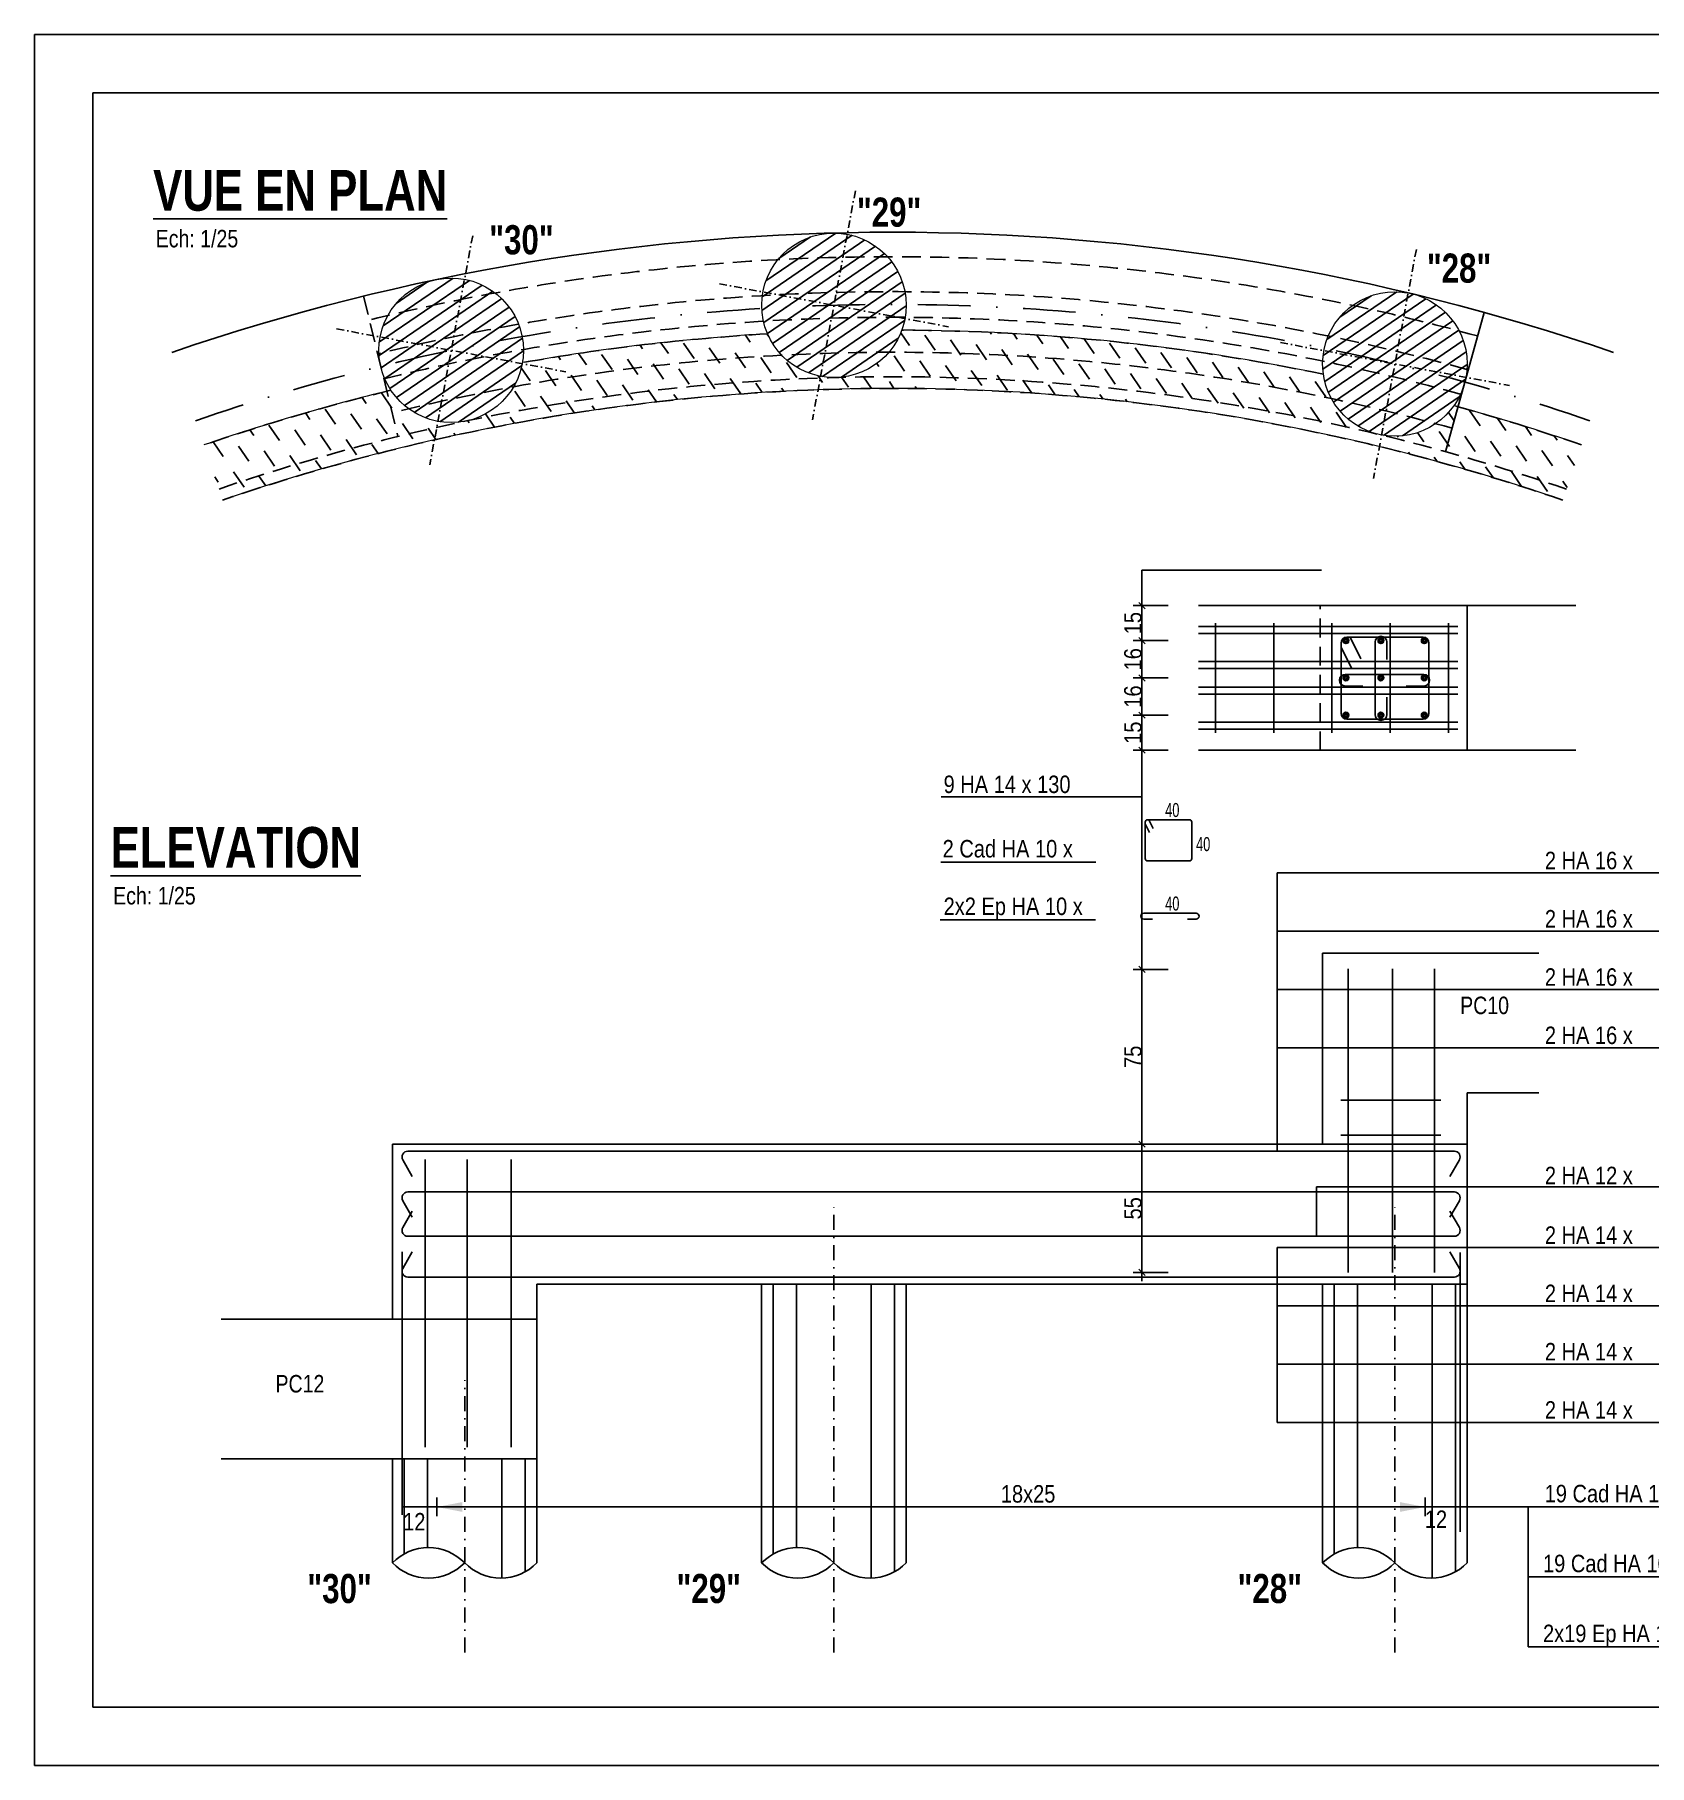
# Model space of a CAD drawing. Header units: centimetres. Extents: x 20328 to 51171, y -21855 to -16644.
# Drawn here: x 46613 to 47998, y -18525 to -17040 of the extents above; entities that cross this region are included whole.
import ezdxf
from ezdxf.enums import TextEntityAlignment as Align

# ---------------------------------------------------------------- set-up
doc = ezdxf.new("R2010")
doc.units = ezdxf.units.CM
doc.header["$LTSCALE"] = 25.4
doc.header["$PDMODE"] = 1
doc.header["$PDSIZE"] = -2
doc.linetypes.add('CACHEX2', pattern=[19.049999999999997, 12.7, -6.35])
doc.linetypes.add('TIRETPTX2', pattern=[50.8, 25.4, -12.7, 0, -12.7])
for name, color, linetype in [('01_cote_gen', 4, 'Continuous'), ('01_fenetres', 171, 'Continuous'), ('01_linteaux', 2, 'Continuous'), ('01_murs_sup', 2, 'CACHEX2'), ('01_poch_murs', 253, 'Continuous'), ('01_texte', 230, 'Continuous'), ('AA_COTES', 2, 'Continuous')]:
    doc.layers.add(name, color=color, linetype=linetype)
doc.layers.add('01_murs_coup', color=5, linetype='Continuous', lineweight=60)
doc.layers.add('01_PIEUX', color=5, linetype='Continuous', lineweight=60)
doc.styles.add('impact', font='impact.ttf')
doc.styles.add('MATTE_TXT', font='arial.ttf')
doc.styles.add('STYLE2', font='ARIALN.TTF')
doc.dimstyles.new('JB25', dxfattribs={"dimscale": 0.1, "dimtxt": 150, "dimasz": 15, "dimexe": 0.1, "dimexo": 0.1, "dimgap": 0.09, "dimtad": 1, "dimdec": 1, "dimlfac": 0.5, "dimdsep": 46, "dimtxsty": 'STYLE2', "dimblk1": 'BOND_G', "dimblk2": 'BOND_D', "dimsah": 1, "dimcen": 1.5, "dimdle": 0.01, "dimse1": 1, "dimse2": 1, "dimclrd": 4, "dimclre": 2, "dimclrt": 6, "dimazin": 2, "dimtfac": 2.333333333333333, "dimtdec": 1, "dimtix": 1, "dimtmove": 2, "dimatfit": 3, "dimldrblk": 'BOND_G', "dimfxl": 1, "dimtolj": 1, "dimtzin": 0, "dimarcsym": 0})
pattern_1 = [(214.3883970710005, (80369.13710894939, -41138.14018267847), (5.379719034860194, -7.860295675479573), [])]
pattern_2 = [(214.3883970710005, (79887.78952277056, -41087.76508963214), (5.379719034860194, -7.860295675479573), [])]
pattern_3 = [(214.3883970710005, (79559.3867601399, -41126.41724641406), (5.379719034860194, -7.860295675479573), [])]
pattern_4 = [(304.3883970710006, (108028.666309757, -51754.15056604431), (22.06669118389961, -4.134294401032296), [15.875, -15.875])]

# ---------------------------------------------------------------- blocks, each defined once
blk = doc.blocks.new('BOND_G')
at = {"layer": 'AA_COTES', "color": 0}
for p, q in [((0, -5), (0, 14.99999999999999)), ((5, 0), (-5, 0)), ((1.767766952966312, 1.767766952966312), (-1.767766952966426, -1.767766952966426))]:
    blk.add_line(p, q, dxfattribs=at)
blk = doc.blocks.new('BOND_D')
at = {"layer": 'AA_COTES', "color": 0}
for p, q in [((5, 0), (-5, 0)), ((-1.767766952966312, -1.767766952966312), (1.767766952966426, 1.767766952966426)), ((0, 5), (0, -15))]:
    blk.add_line(p, q, dxfattribs=at)
blk = doc.blocks.new('*D232')
at = {"layer": '01_cote_gen', "color": 4, "lineweight": -2, "ltscale": 3, "transparency": 16777216}
blk.add_line((47562.95716168481, -18100.94591267376), (47562.95716168481, -17993.94591267376), dxfattribs=at)
at = {"layer": 'Defpoints', "color": 0, "ltscale": 3, "transparency": 16777216}
for p in [(47562.95716168481, -17992.44591267376), (47639.47076038604, -17992.44591267376), (47639.47076038604, -18102.44591267376)]:
    blk.add_point(p, dxfattribs=at)
at = {"layer": '01_cote_gen', "color": 4, "lineweight": -2, "ltscale": 3, "transparency": 16777216, "xscale": 1.5, "yscale": 1.5, "zscale": 1.5}
for name, p, rotation in [('BOND_D', (47562.95716168481, -17992.44591267376), 90), ('BOND_G', (47562.95716168481, -18102.44591267376), 270)]:
    blk.add_blockref(name, p, dxfattribs=dict(at, rotation=rotation))
at = {"layer": '01_cote_gen', "color": 6, "ltscale": 3, "transparency": 16777216, "insert": (47555.3202626398, -18047.44591267376), "char_height": 15, "attachment_point": 5, "rotation": 90, "style": 'STYLE2'}
blk.add_mtext('\\A1;55', dxfattribs=at)
blk = doc.blocks.new('*D233')
at = {"layer": '01_cote_gen', "color": 4, "lineweight": -2, "ltscale": 3, "transparency": 16777216}
blk.add_line((47562.95716168481, -17990.94591267376), (47562.95716168481, -17843.94591267376), dxfattribs=at)
at = {"layer": 'Defpoints', "color": 0, "ltscale": 3, "transparency": 16777216}
for p in [(47562.95716168481, -17842.44591267376), (47639.47076038604, -17842.44591267376), (47585.45716168481, -17992.44591267376)]:
    blk.add_point(p, dxfattribs=at)
at = {"layer": '01_cote_gen', "color": 4, "lineweight": -2, "ltscale": 3, "transparency": 16777216, "xscale": 1.5, "yscale": 1.5, "zscale": 1.5}
for name, p, rotation in [('BOND_D', (47562.95716168481, -17842.44591267376), 90), ('BOND_G', (47562.95716168481, -17992.44591267376), 270)]:
    blk.add_blockref(name, p, dxfattribs=dict(at, rotation=rotation))
at = {"layer": '01_cote_gen', "color": 6, "ltscale": 3, "transparency": 16777216, "insert": (47555.3202626398, -17917.44591267376), "char_height": 15, "attachment_point": 5, "rotation": 90, "style": 'STYLE2'}
blk.add_mtext('\\A1;75', dxfattribs=at)
blk = doc.blocks.new('*D234')
at = {"layer": '01_cote_gen', "color": 4, "lineweight": -2, "ltscale": 3, "transparency": 16777216}
blk.add_line((47562.95716168481, -17652.86484115092), (47562.95716168481, -17625.86484115092), dxfattribs=at)
at = {"layer": 'Defpoints', "color": 0, "ltscale": 3, "transparency": 16777216}
for p in [(47562.95716168481, -17624.36484115092), (47805.70857299159, -17624.36484115092), (47761.04632504741, -17654.36484115092)]:
    blk.add_point(p, dxfattribs=at)
at = {"layer": '01_cote_gen', "color": 4, "lineweight": -2, "ltscale": 3, "transparency": 16777216, "xscale": 1.5, "yscale": 1.5, "zscale": 1.5}
for name, p, rotation in [('BOND_D', (47562.95716168481, -17624.36484115092), 90), ('BOND_G', (47562.95716168481, -17654.36484115092), 270)]:
    blk.add_blockref(name, p, dxfattribs=dict(at, rotation=rotation))
at = {"layer": '01_cote_gen', "color": 6, "ltscale": 3, "transparency": 16777216, "insert": (47555.289566869, -17639.36484115091), "char_height": 15, "attachment_point": 5, "rotation": 90, "style": 'STYLE2'}
blk.add_mtext('\\A1;15', dxfattribs=at)
blk = doc.blocks.new('*D235')
at = {"layer": '01_cote_gen', "color": 4, "lineweight": -2, "ltscale": 3, "transparency": 16777216}
blk.add_line((47562.95716168481, -17622.86484115092), (47562.95716168481, -17593.86484115092), dxfattribs=at)
at = {"layer": 'Defpoints', "color": 0, "ltscale": 3, "transparency": 16777216}
for p in [(47562.95716168481, -17592.36484115092), (47803.25245832575, -17592.36484115092), (47805.9024682514, -17624.36484115092)]:
    blk.add_point(p, dxfattribs=at)
at = {"layer": '01_cote_gen', "color": 4, "lineweight": -2, "ltscale": 3, "transparency": 16777216, "xscale": 1.5, "yscale": 1.5, "zscale": 1.5}
for name, p, rotation in [('BOND_D', (47562.95716168481, -17592.36484115092), 90), ('BOND_G', (47562.95716168481, -17624.36484115092), 270)]:
    blk.add_blockref(name, p, dxfattribs=dict(at, rotation=rotation))
at = {"layer": '01_cote_gen', "color": 6, "ltscale": 3, "transparency": 16777216, "insert": (47555.289566869, -17608.36484115091), "char_height": 15, "attachment_point": 5, "rotation": 90, "style": 'STYLE2'}
blk.add_mtext('\\A1;16', dxfattribs=at)
blk = doc.blocks.new('*D236')
at = {"layer": '01_cote_gen', "color": 4, "lineweight": -2, "ltscale": 3, "transparency": 16777216}
blk.add_line((47562.95716168481, -17590.86484115092), (47562.95716168481, -17561.86484115092), dxfattribs=at)
at = {"layer": 'Defpoints', "color": 0, "ltscale": 3, "transparency": 16777216}
for p in [(47562.95716168481, -17560.36484115092), (47740.48020238029, -17560.36484115092), (47740.48020238029, -17592.36484115092)]:
    blk.add_point(p, dxfattribs=at)
at = {"layer": '01_cote_gen', "color": 4, "lineweight": -2, "ltscale": 3, "transparency": 16777216, "xscale": 1.5, "yscale": 1.5, "zscale": 1.5}
for name, p, rotation in [('BOND_D', (47562.95716168481, -17560.36484115092), 90), ('BOND_G', (47562.95716168481, -17592.36484115092), 270)]:
    blk.add_blockref(name, p, dxfattribs=dict(at, rotation=rotation))
at = {"layer": '01_cote_gen', "color": 6, "ltscale": 3, "transparency": 16777216, "insert": (47555.289566869, -17576.36484115091), "char_height": 15, "attachment_point": 5, "rotation": 90, "style": 'STYLE2'}
blk.add_mtext('\\A1;16', dxfattribs=at)
blk = doc.blocks.new('*D237')
at = {"layer": '01_cote_gen', "color": 4, "lineweight": -2, "ltscale": 3, "transparency": 16777216}
blk.add_line((47562.95716168481, -17558.86484115092), (47562.95716168481, -17531.86484115092), dxfattribs=at)
at = {"layer": 'Defpoints', "color": 0, "ltscale": 3, "transparency": 16777216}
for p in [(47562.95716168481, -17530.36484115092), (47616.96944235155, -17530.36484115092), (47585.45716168481, -17560.36484115092)]:
    blk.add_point(p, dxfattribs=at)
at = {"layer": '01_cote_gen', "color": 4, "lineweight": -2, "ltscale": 3, "transparency": 16777216, "xscale": 1.5, "yscale": 1.5, "zscale": 1.5}
for name, p, rotation in [('BOND_D', (47562.95716168481, -17530.36484115092), 90), ('BOND_G', (47562.95716168481, -17560.36484115092), 270)]:
    blk.add_blockref(name, p, dxfattribs=dict(at, rotation=rotation))
at = {"layer": '01_cote_gen', "color": 6, "ltscale": 3, "transparency": 16777216, "insert": (47555.289566869, -17545.36484115091), "char_height": 15, "attachment_point": 5, "rotation": 90, "style": 'STYLE2'}
blk.add_mtext('\\A1;15', dxfattribs=at)

msp = doc.modelspace()

# ---------------------------------------------------------------- hatches: boundary and pattern name
at = {"layer": '01_murs_sup', "ltscale": 3}
h = msp.add_hatch(dxfattribs=at)
h.set_pattern_fill('DASH', color=256, scale=5, angle=304.3883970710006)
h.set_pattern_definition(pattern_4)
edge = h.paths.add_edge_path()
edge.add_line((46757.89744616205, -17392.5105439129), (46774.11957895163, -17439.80581225716))
edge.add_arc((47349.03196501424, -19115.95012237836), 1771.999999999965, 439.3883970709996, 468.9318118859267, ccw=False)
edge.add_line((47675.34647452769, -17374.2547296989), (47684.55399454783, -17325.10982584225))
edge.add_arc((47349.03196501434, -19115.95012237781), 1821.999999999418, 439.3883970709992, 449.7541868818947)
edge.add_arc((47298.63261620147, -17272.63899681134), 62.00000000000775, 203.2530124695582, 339.87934069655455, ccw=False)
edge.add_arc((47349.03196501391, -19115.95012237526), 1821.999999996843, 453.3781662841973, 460.0422585604719)
edge.add_arc((46970.22985357085, -17311.29115359323), 62.00000000000363, 213.5276822673762, 350.18115566672634, ccw=False)
edge.add_arc((47349.03196501442, -19115.95012237902), 1822.000000000634, 463.6665793736398, 468.9318118859254)
h = msp.add_hatch(dxfattribs=at)
h.set_pattern_fill('DASH', color=256, scale=5, angle=304.3883970710006)
h.set_pattern_definition(pattern_4)
edge = h.paths.add_edge_path()
edge.add_line((46757.89744616205, -17392.5105439129), (46774.11957895163, -17439.80581225716))
edge.add_arc((47349.03196501424, -19115.95012237836), 1771.999999999965, 439.3883970709996, 468.9318118859267, ccw=False)
edge.add_line((47675.34647452769, -17374.2547296989), (47684.55399454783, -17325.10982584225))
edge.add_arc((47349.03196501434, -19115.95012237781), 1821.999999999418, 439.3883970709992, 449.7541868818947)
edge.add_arc((47298.63261620147, -17272.63899681134), 62.00000000000775, 203.2530124695582, 339.87934069655455, ccw=False)
edge.add_arc((47349.03196501391, -19115.95012237526), 1821.999999996843, 453.3781662841973, 460.0422585604719)
edge.add_arc((46970.22985357085, -17311.29115359323), 62.00000000000363, 213.5276822673762, 350.18115566672634, ccw=False)
edge.add_arc((47349.03196501442, -19115.95012237902), 1822.000000000634, 463.6665793736398, 468.9318118859254)
h = msp.add_hatch(dxfattribs=at)
h.set_pattern_fill('DASH', color=256, scale=5, angle=304.3883970710006)
h.set_pattern_definition(pattern_4)
edge = h.paths.add_edge_path()
edge.add_line((47923.94435107691, -17439.80581225716), (47940.16648386649, -17392.51054391289))
edge.add_arc((47349.03196501443, -19115.95012237796), 1821.999999999537, 431.0681881140729, 434.6728319264087)
edge.add_arc((47779.98020238028, -17323.01408985768), 62.00000000000264, 188.1716575140432, 324.79798574108463, ccw=False)
edge.add_arc((47349.03196500085, -19115.95012244523), 1822.000000068165, 438.2968113287318, 439.3883970709731)
edge.add_line((47684.55399454783, -17325.10982584225), (47675.34647452769, -17374.25472969889))
edge.add_arc((47349.03196501428, -19115.95012237841), 1772.000000000018, 431.06818811407345, 439.388397071001, ccw=False)
h = msp.add_hatch(dxfattribs=at)
h.set_pattern_fill('DASH', color=256, scale=5, angle=304.3883970710006)
h.set_pattern_definition(pattern_4)
edge = h.paths.add_edge_path()
edge.add_line((47923.94435107691, -17439.80581225716), (47940.16648386649, -17392.51054391289))
edge.add_arc((47349.03196501443, -19115.95012237796), 1821.999999999537, 431.0681881140729, 434.6728319264087)
edge.add_arc((47779.98020238028, -17323.01408985768), 62.00000000000264, 188.1716575140432, 324.79798574108463, ccw=False)
edge.add_arc((47349.03196500085, -19115.95012244523), 1822.000000068165, 438.2968113287318, 439.3883970709731)
edge.add_line((47684.55399454783, -17325.10982584225), (47675.34647452769, -17374.25472969889))
edge.add_arc((47349.03196501428, -19115.95012237841), 1772.000000000018, 431.06818811407345, 439.388397071001, ccw=False)
at = {"layer": '01_poch_murs'}
h = msp.add_hatch(dxfattribs=at)
h.set_pattern_fill('ANSI31', color=256, scale=3, angle=169.3883970710006)
h.set_pattern_definition(pattern_2)
h.paths.add_polyline_path([(47287.21529137651, -17333.57867759359, 0.4142135623730951), (47359.57229698372, -17284.05632163631), (47298.63261620148, -17272.63899681135)])
h.paths.add_polyline_path([(47298.63261620148, -17272.63899681135), (47359.57229698372, -17284.05632163631, 0.4142135623730951), (47310.04994102644, -17211.69931602911)])
h.paths.add_polyline_path([(47287.21529137651, -17333.57867759359), (47298.63261620148, -17272.63899681135), (47237.69293541925, -17261.22167198639, 0.4142135623730951)])
h.paths.add_polyline_path([(47237.69293541925, -17261.22167198639), (47298.63261620148, -17272.63899681135), (47310.04994102644, -17211.69931602911, 0.4142135623730951)])
h = msp.add_hatch(dxfattribs=at)
h.set_pattern_fill('ANSI31', color=256, scale=3, angle=169.3883970710006)
h.set_pattern_definition(pattern_2)
h.paths.add_polyline_path([(47287.21529137651, -17333.57867759359, 0.4142135623730951), (47359.57229698372, -17284.05632163631), (47298.63261620148, -17272.63899681135)])
h.paths.add_polyline_path([(47298.63261620148, -17272.63899681135), (47359.57229698372, -17284.05632163631, 0.4142135623730951), (47310.04994102644, -17211.69931602911)])
h.paths.add_polyline_path([(47287.21529137651, -17333.57867759359), (47298.63261620148, -17272.63899681135), (47237.69293541925, -17261.22167198639, 0.4142135623730951)])
h.paths.add_polyline_path([(47237.69293541925, -17261.22167198639), (47298.63261620148, -17272.63899681135), (47310.04994102644, -17211.69931602911, 0.4142135623730951)])
h = msp.add_hatch(dxfattribs=at)
h.set_pattern_fill('ANSI31', color=256, scale=3, angle=169.3883970710006)
h.set_pattern_definition(pattern_3)
h.paths.add_polyline_path([(46958.81252874588, -17372.2308343755, 0.4142135623730951), (47031.16953435307, -17322.70847841823), (46970.22985357083, -17311.29115359326)])
h.paths.add_polyline_path([(46970.22985357083, -17311.29115359326), (47031.16953435307, -17322.70847841823, 0.4142135623730951), (46981.6471783958, -17250.35147281103)])
h.paths.add_polyline_path([(46958.81252874588, -17372.2308343755), (46970.22985357083, -17311.29115359326), (46909.29017278858, -17299.8738287683, 0.4142135623730951)])
h.paths.add_polyline_path([(46909.29017278858, -17299.8738287683), (46970.22985357083, -17311.29115359326), (46981.6471783958, -17250.35147281103, 0.4142135623730951)])
h = msp.add_hatch(dxfattribs=at)
h.set_pattern_fill('ANSI31', color=256, scale=3, angle=169.3883970710006)
h.set_pattern_definition(pattern_3)
h.paths.add_polyline_path([(46958.81252874588, -17372.2308343755, 0.4142135623730951), (47031.16953435307, -17322.70847841823), (46970.22985357083, -17311.29115359326)])
h.paths.add_polyline_path([(46970.22985357083, -17311.29115359326), (47031.16953435307, -17322.70847841823, 0.4142135623730951), (46981.6471783958, -17250.35147281103)])
h.paths.add_polyline_path([(46958.81252874588, -17372.2308343755), (46970.22985357083, -17311.29115359326), (46909.29017278858, -17299.8738287683, 0.4142135623730951)])
h.paths.add_polyline_path([(46909.29017278858, -17299.8738287683), (46970.22985357083, -17311.29115359326), (46981.6471783958, -17250.35147281103, 0.4142135623730951)])
h = msp.add_hatch(dxfattribs=at)
h.set_pattern_fill('ANSI31', color=256, scale=3, angle=169.3883970710006)
h.set_pattern_definition(pattern_1)
h.paths.add_polyline_path([(47768.56287755533, -17383.95377063992, 0.4142135623730951), (47840.91988316253, -17334.43141468264), (47779.9802023803, -17323.01408985768)])
h.paths.add_polyline_path([(47779.9802023803, -17323.01408985768), (47840.91988316253, -17334.43141468264, 0.4142135623730951), (47791.39752720526, -17262.07440907544)])
h.paths.add_polyline_path([(47768.56287755533, -17383.95377063992), (47779.9802023803, -17323.01408985768), (47719.04052159806, -17311.59676503271, 0.4142135623730951)])
h.paths.add_polyline_path([(47719.04052159806, -17311.59676503271), (47779.9802023803, -17323.01408985768), (47791.39752720526, -17262.07440907544, 0.4142135623730951)])
h = msp.add_hatch(dxfattribs=at)
h.set_pattern_fill('ANSI31', color=256, scale=3, angle=169.3883970710006)
h.set_pattern_definition(pattern_1)
h.paths.add_polyline_path([(47768.56287755533, -17383.95377063992, 0.4142135623730951), (47840.91988316253, -17334.43141468264), (47779.9802023803, -17323.01408985768)])
h.paths.add_polyline_path([(47779.9802023803, -17323.01408985768), (47840.91988316253, -17334.43141468264, 0.4142135623730951), (47791.39752720526, -17262.07440907544)])
h.paths.add_polyline_path([(47768.56287755533, -17383.95377063992), (47779.9802023803, -17323.01408985768), (47719.04052159806, -17311.59676503271, 0.4142135623730951)])
h.paths.add_polyline_path([(47719.04052159806, -17311.59676503271), (47779.9802023803, -17323.01408985768), (47791.39752720526, -17262.07440907544, 0.4142135623730951)])

# ---------------------------------------------------------------- linework, layer by layer
at = {"layer": '01_fenetres', "ltscale": 30}
for p, q in [((46662.75815708196, -17090.41257461515), (48662.75815708196, -17090.41257461515)), ((46662.75815708196, -17090.41257461515), (46662.75815708196, -18475.41257461515)), ((46662.75815708196, -18475.41257461515), (48662.75815708196, -18475.41257461515))]:
    msp.add_line(p, q, dxfattribs=at)
at = {"layer": '01_linteaux', "linetype": 'TIRETPTX2', "ltscale": 0.01}
for p, q in [((47317.04765624174, -17174.34918909805), (47280.21757616121, -17370.92880452464)), ((47317.04765624174, -17174.34918909805), (47280.21757616121, -17370.92880452464)), ((46988.64489361109, -17213.00134587998), (46951.81481353057, -17409.58096130655)), ((46988.64489361109, -17213.00134587998), (46951.81481353057, -17409.58096130655)), ((47798.39524242056, -17224.72428214439), (47761.56516234003, -17421.30389757097)), ((47798.39524242056, -17224.72428214439), (47761.56516234003, -17421.30389757097)), ((47200.3428084882, -17254.22395677109), (47396.92242391477, -17291.05403685161)), ((47200.3428084882, -17254.22395677109), (47396.92242391477, -17291.05403685161)), ((46871.94004585753, -17292.876113553), (47068.51966128412, -17329.70619363353)), ((46871.94004585753, -17292.876113553), (47068.51966128412, -17329.70619363353)), ((47681.690394667, -17304.59904981741), (47878.2700100936, -17341.42912989794)), ((47681.690394667, -17304.59904981741), (47878.2700100936, -17341.42912989794))]:
    msp.add_line(p, q, dxfattribs=at)
at = {"layer": '01_linteaux', "linetype": 'CACHEX2', "ltscale": 0.05}
msp.add_line((46895.00271985729, -17264.81710594166), (46924.54082394935, -17385.24758549998), dxfattribs=at)
msp.add_line((46895.00271985729, -17264.81710594166), (46924.54082394935, -17385.24758549998), dxfattribs=at)
at = {"layer": '01_linteaux', "linetype": 'Continuous', "ltscale": 0.05}
msp.add_line((47823.50321507858, -17398.27697743421), (47856.51917187318, -17278.75314467715), dxfattribs=at)
at = {"layer": '01_linteaux'}
for p, q in [((47611.46309063984, -17530.36484115092), (47935.37406883446, -17530.36484115092)), ((47841.98020238029, -17654.36484115092), (47841.98020238029, -17530.36484115092)), ((47611.46309063984, -17548.36484115092), (47833.98020238029, -17548.36484115092)), ((47625.98020238029, -17639.36484115091), (47625.98020238029, -17545.36484115091)), ((47675.98020238029, -17639.36484115091), (47675.98020238029, -17545.36484115091)), ((47725.98020238029, -17639.36484115092), (47725.98020238029, -17545.36484115092)), ((47775.98020238029, -17639.36484115092), (47775.98020238029, -17545.36484115092)), ((47825.98020238029, -17639.36484115092), (47825.98020238029, -17545.36484115092)), ((47611.46309063984, -17554.36484115092), (47833.98020238029, -17554.36484115092)), ((47733.81930060407, -17562.36484115092), (47733.81930060407, -17622.76826213236)), ((47733.81930060407, -17565.90145495121), (47742.9090512939, -17584.57084698671)), ((47738.81930060407, -17557.36484115092), (47804.20857299159, -17557.36484115092)), ((47741.73501477252, -17557.36484115092), (47750.82476546236, -17576.03423318642)), ((47763.03227947635, -17561.66304572996), (47763.03227947635, -17623.82068972877)), ((47773.03227947635, -17561.66304572996), (47773.03227947635, -17576.66304572996)), ((47809.20857299159, -17562.36484115092), (47809.20857299159, -17622.76826213236)), ((47611.46309063984, -17578.36484115092), (47833.98020238029, -17578.36484115092)), ((47611.46309063984, -17584.36484115092), (47833.98020238029, -17584.36484115092)), ((47804.78851402704, -17589.36484115092), (47737.44731125554, -17589.36484115092)), ((47611.46309063984, -17600.36484115092), (47833.98020238029, -17600.36484115092)), ((47611.46309063984, -17606.36484115092), (47833.98020238029, -17606.36484115092)), ((47752.44731125554, -17599.36484115092), (47737.44731125554, -17599.36484115092)), ((47773.03227947635, -17608.82068972877), (47773.03227947635, -17623.82068972877)), ((47804.78851402704, -17599.36484115092), (47789.78851402704, -17599.36484115092)), ((47611.46309063984, -17630.36484115092), (47833.98020238029, -17630.36484115092)), ((47611.46309063984, -17636.36484115092), (47833.98020238029, -17636.36484115092)), ((47738.81930060407, -17627.76826213236), (47804.20857299159, -17627.76826213236)), ((47611.46309063984, -17654.36484115092), (47935.37406883446, -17654.36484115092)), ((47567.72581767119, -17714.09201504553), (47603.72581767119, -17714.09201504553)), ((47568.89210333857, -17714.09201504553), (47572.52800361451, -17721.55977185973)), ((47565.72581767119, -17716.09201504553), (47565.72581767119, -17747.41948093082)), ((47565.72581767119, -17717.50666056564), (47569.36171794712, -17724.97441737985)), ((47605.72581767119, -17716.09201504553), (47605.72581767119, -17747.41948093082)), ((47567.72581767119, -17749.41948093082), (47603.72581767119, -17749.41948093082)), ((47609.42936444176, -17794.34483408865), (47564.42936444176, -17794.34483408865)), ((47571.92936444176, -17799.34483408865), (47564.42936444176, -17799.34483408865)), ((47609.42936444176, -17799.34483408865), (47601.92936444176, -17799.34483408865)), ((47903.40665020703, -17828.44591267376), (47717.98020238029, -17828.44591267376)), ((47717.98020238029, -17992.44591267376), (47717.98020238029, -17828.44591267376)), ((47739.98226418383, -17841.99453503234), (47739.98226418383, -18102.44591352397)), ((47777.98226418383, -17841.99453418213), (47777.98226418383, -18102.44591267376)), ((47813.98020238029, -17841.99453418213), (47813.98020238029, -18102.44591267376)), ((47903.40665020704, -17948.44591267376), (47841.98020238029, -17948.44591267376)), ((47841.98020238029, -18112.44591267376), (47841.98020238029, -17948.44591267376)), ((47733.65357868161, -17954.60865641799), (47819.44545329674, -17954.60865641799)), ((47841.98020238029, -17992.44591267376), (46919.78020238028, -17992.44591267376)), ((46919.78020238028, -18142.44591267376), (46919.78020238028, -17992.44591267376)), ((47733.65357868161, -17984.60865641799), (47819.44545329674, -17984.60865641799)), ((46928.69469736264, -18005.94591267376), (46936.86457034372, -18020.09654776837)), ((46933.02482438156, -17998.44591267376), (47830.98020238031, -17998.44591267376)), ((46947.78020238029, -18005.54889735504), (46947.78020238029, -18252.44591267376)), ((46983.77814057675, -18005.54889735504), (46983.77814057675, -18252.44591267376)), ((47021.77814057675, -18005.54889820524), (47021.77814057675, -18252.44591352397)), ((47835.31032939923, -18005.94591267376), (47827.14045641815, -18020.09654776837)), ((46928.69469736264, -18040.94591267376), (46936.86457034372, -18055.09654776837)), ((46933.02482438156, -18033.44591267376), (47830.98020238031, -18033.44591267376)), ((47835.31032939923, -18040.94591267376), (47827.14045641815, -18055.09654776837)), ((46928.69469736264, -18063.94591267376), (46936.86457034372, -18049.79527757915)), ((47835.31032939923, -18063.94591267376), (47827.14045641815, -18049.79527757915)), ((46933.02482438156, -18071.44591267376), (47830.98020238031, -18071.44591267376)), ((46928.69469736264, -18098.94591267376), (46936.86457034372, -18084.79527757915)), ((47835.31032939923, -18098.94591267376), (47827.14045641815, -18084.79527757915)), ((46933.02482438156, -18106.44591267376), (47830.98020238031, -18106.44591267376)), ((47841.98020238029, -18112.44591267376), (47043.78020238028, -18112.44591267376)), ((47043.78020238028, -18262.44591267376), (47043.78020238028, -18112.44591267376)), ((47236.5802023803, -18351.63209474251), (47236.5802023803, -18112.44591267376)), ((47360.5802023803, -18351.63209474251), (47360.5802023803, -18112.44591267376)), ((47717.98020238029, -18351.63209474251), (47717.98020238029, -18112.44591267376)), ((47841.98020238031, -18351.63209474251), (47841.98020238031, -18112.44591267376)), ((47043.78020238029, -18142.44591267376), (46772.77364556532, -18142.44591267376)), ((47043.78020238028, -18262.44591267376), (46772.77364556531, -18262.44591267376)), ((46919.78020238029, -18351.6320947425), (46919.78020238029, -18262.44591267376)), ((47043.78020238031, -18351.6320947425), (47043.78020238031, -18262.44591267376))]:
    msp.add_line(p, q, dxfattribs=at)
at = {"layer": '01_linteaux', "linetype": 'TIRETPTX2', "ltscale": 0.02}
for p, q in [((47298.5802023803, -18428.69219209578), (47298.5802023803, -18044.94599550818)), ((47779.98020238029, -18428.69219209578), (47779.98020238028, -18044.94599550818)), ((46981.78020238029, -18428.69219209578), (46981.78020238028, -18194.94599550818))]:
    msp.add_line(p, q, dxfattribs=at)
at = {"layer": '01_linteaux', "const_width": 3}
for points in [[(47739.23020238029, -17560.36484115092, -1), (47736.73020238029, -17560.36484115092, -1)], [(47769.23020238029, -17560.36484115092, -1), (47766.73020238029, -17560.36484115092, -1)], [(47806.43852395269, -17560.36484115092, -1), (47803.93852395269, -17560.36484115092, -1)], [(47739.23020238029, -17592.36484115092, -1), (47736.73020238029, -17592.36484115092, -1)], [(47769.23020238029, -17592.36484115092, -1), (47766.73020238029, -17592.36484115092, -1)], [(47806.43852395269, -17592.36484115092, -1), (47803.93852395269, -17592.36484115092, -1)], [(47739.23020238029, -17624.36484115092, -1), (47736.73020238029, -17624.36484115092, -1)], [(47769.23020238029, -17624.36484115092, -1), (47766.73020238029, -17624.36484115092, -1)], [(47806.43852395269, -17624.36484115092, -1), (47803.93852395269, -17624.36484115092, -1)]]:
    msp.add_lwpolyline(points, format="xyb", close=True, dxfattribs=at)
at = {"layer": '01_linteaux'}
for centre in [(47737.98020238029, -17560.36484115092), (47767.98020238029, -17560.36484115092), (47805.18852395269, -17560.36484115092), (47737.98020238029, -17592.36484115092), (47767.98020238029, -17592.36484115092), (47805.18852395269, -17592.36484115092), (47737.98020238029, -17624.36484115092), (47767.98020238029, -17624.36484115092), (47805.18852395269, -17624.36484115092)]:
    msp.add_circle(centre, 2.5, dxfattribs=at)
at = {"layer": '01_linteaux', "linetype": 'Continuous', "ltscale": 0.05}
msp.add_arc((47349.0319650143, -19115.95012237839), 1905.999999999999, 71.06818811393512, 108.9318118860649, dxfattribs=at)
msp.add_arc((47349.0319650143, -19115.95012237839), 1905.999999999999, 71.06818811393512, 108.9318118860649, dxfattribs=at)
at = {"layer": '01_linteaux', "linetype": 'CACHEX2', "ltscale": 0.05}
for radius, start, end in [(1884.999999999999, 74.55830011045117, 103.7809476560846), (1854.999999999999, 74.55830011045117, 103.7809476560847), (1832.999999999999, 74.55830011045121, 103.7809476560846), (1802.999999999999, 74.55830011045124, 103.7809476560846), (1781.999999999999, 71.06818811393512, 108.9318118860649), (1781.999999999999, 71.06818811393512, 108.9318118860649)]:
    msp.add_arc((47349.0319650143, -19115.95012237839), radius, start, end, dxfattribs=at)
at = {"layer": '01_linteaux', "linetype": 'TIRETPTX2', "ltscale": 0.07}
msp.add_arc((47349.0319650143, -19115.9501223784), 1844.000000000004, 71.06818811393512, 108.9318118860649, dxfattribs=at)
msp.add_arc((47349.0319650143, -19115.9501223784), 1844.000000000004, 71.06818811393512, 108.9318118860649, dxfattribs=at)
at = {"layer": '01_linteaux'}
for centre, radius, start, end in [((47738.81930060407, -17562.36484115092), 5, 90, 180), ((47768.03227947635, -17561.66304572996), 5, 0, 180), ((47804.20857299159, -17562.36484115092), 5, 0, 90), ((47737.44731125554, -17594.36484115092), 5, 90, 270), ((47804.78851402704, -17594.36484115092), 5, 270, 90), ((47738.81930060407, -17622.76826213236), 5, 180, 270), ((47768.03227947635, -17623.82068972877), 5, 180, 0), ((47804.20857299159, -17622.76826213236), 5, 270, 0), ((47567.72581767119, -17716.09201504553), 2, 90, 180), ((47603.72581767119, -17716.09201504553), 2, 0, 90), ((47567.72581767119, -17747.41948093082), 2, 180, 270), ((47603.72581767119, -17747.41948093082), 2, 270, 0), ((47564.42936444176, -17796.84483408865), 2.5, 90, 270), ((47609.42936444176, -17796.84483408865), 2.5, 270, 90), ((46933.02482438156, -18003.44591267376), 5, 90, 209.9999999999561), ((47830.98020238031, -18003.44591267376), 5, 330.0000000000256, 90), ((46933.02482438156, -18038.44591267376), 5, 90, 209.9999999999561), ((47830.98020238031, -18038.44591267376), 5, 330.0000000000256, 90), ((46933.02482438156, -18066.44591267376), 5, 150.0000000000439, 270), ((47830.98020238031, -18066.44591267376), 5, 270, 30.00000000010544), ((46933.02482438156, -18101.44591267376), 5, 150.0000000000439, 270), ((47830.98020238031, -18101.44591267376), 5, 270, 30.00000000010544), ((46950.78020238028, -18381.77182579759), 43.23659778560273, 44.19387071995747, 135.8061292800425), ((47267.5802023803, -18381.77182579759), 43.23659778560273, 44.19387071995747, 135.8061292800425), ((47748.98020238029, -18381.77182579759), 43.23659778560273, 44.19387071995747, 135.8061292800425), ((46950.78020238028, -18321.49236368739), 43.23659778560273, 224.1938707199574, 315.8061292800426), ((47012.78020238028, -18321.49236368739), 43.23659778560273, 224.1938707199574, 315.8061292800426), ((47267.5802023803, -18321.49236368739), 43.23659778560273, 224.1938707199574, 315.8061292800426), ((47329.5802023803, -18321.49236368739), 43.23659778560273, 224.1938707199574, 315.8061292800426), ((47748.98020238029, -18321.49236368739), 43.23659778560273, 224.1938707199574, 315.8061292800426), ((47810.98020238029, -18321.49236368739), 43.23659778560273, 224.1938707199574, 315.8061292800426)]:
    msp.add_arc(centre, radius, start, end, dxfattribs=at)
at = {"layer": '01_murs_coup', "linetype": 'Continuous', "lineweight": 5}
for radius, start, end in [(1821.999999999999, 93.37816628437461, 100.0422585600102), (1821.999999999999, 93.37816628437461, 100.0422585600102), (1821.999999999999, 78.29681132892519, 89.75418688169175), (1821.999999999999, 78.29681132892519, 89.75418688169175), (1771.999999999999, 71.06818811393512, 108.9318118860649), (1771.999999999999, 71.06818811393512, 108.9318118860649), (1821.999999999999, 103.6665793739493, 108.9318118860649), (1821.999999999999, 103.6665793739493, 108.9318118860649), (1821.999999999999, 71.06818811393512, 74.67283192670705), (1821.999999999999, 71.06818811393512, 74.67283192670705)]:
    msp.add_arc((47349.03196501427, -19115.95012237839), radius, start, end, dxfattribs=at)
at = {"layer": '01_murs_sup', "ltscale": 0.05}
msp.add_line((47715.98020238028, -17654.36484115092), (47715.98020238028, -17530.36484115092), dxfattribs=at)
for radius, start, end in [(1821.999999999999, 93.37816628437461, 100.0422585600102), (1821.999999999999, 93.37816628437461, 100.0422585600102), (1821.999999999999, 78.29681132892519, 89.75418688169175), (1821.999999999999, 78.29681132892519, 89.75418688169175), (1771.999999999999, 71.06818811393512, 108.9318118860649), (1771.999999999999, 71.06818811393512, 108.9318118860649), (1821.999999999999, 103.6665793739493, 108.9318118860649), (1821.999999999999, 103.6665793739493, 108.9318118860649), (1821.999999999999, 71.06818811393512, 74.67283192670705), (1821.999999999999, 71.06818811393512, 74.67283192670705)]:
    msp.add_arc((47349.03196501427, -19115.95012237839), radius, start, end, dxfattribs=at)
at = {"layer": '01_PIEUX', "linetype": 'Continuous', "lineweight": 5}
for centre in [(47298.63261620148, -17272.63899681135), (47298.63261620148, -17272.63899681135), (46970.22985357083, -17311.29115359326), (46970.22985357083, -17311.29115359326), (47779.9802023803, -17323.01408985768), (47779.9802023803, -17323.01408985768)]:
    msp.add_circle(centre, 62, dxfattribs=at)
at = {"layer": '01_poch_murs'}
for p, q in [((47246.58020238024, -18112.44591267376), (47246.5802023803, -18343.97760152888)), ((47266.58020238025, -18112.44591267376), (47266.5802023803, -18338.54679383608)), ((47330.5802023803, -18364.71739564891), (47330.58020238024, -18112.44591267376)), ((47350.5802023803, -18359.28658795611), (47350.58020238024, -18112.44591267376)), ((47727.98020238025, -18112.44591267376), (47727.98020238031, -18343.97760152888)), ((47747.98020238026, -18112.44591267376), (47747.98020238031, -18338.54679383608)), ((47811.98020238029, -18364.71739564891), (47811.98020238026, -18112.44591267376)), ((47831.98020238029, -18359.28658795611), (47831.98020238025, -18112.44591267376)), ((46929.78020238027, -18262.44591267376), (46929.78020238031, -18343.97760152887)), ((46949.78020238025, -18262.44591267376), (46949.78020238031, -18338.54679383608)), ((47013.78020238029, -18364.71739564891), (47013.78020238025, -18262.44591267376)), ((47033.78020238029, -18359.2865879561), (47033.78020238025, -18262.44591267376))]:
    msp.add_line(p, q, dxfattribs=at)
at = {"layer": '01_texte', "ltscale": 30}
for p, q in [((46612.75815708196, -17040.41257461515), (46612.75815708196, -18525.41257461515)), ((46612.75815708196, -17040.41257461515), (48712.75815708196, -17040.41257461515)), ((47717.05591282225, -17500.03206258616), (47562.95716168481, -17500.03206258616)), ((47562.95716168481, -17522.86484115092), (47562.95716168481, -17500.03206258616)), ((47562.95716168481, -17661.86484115092), (47562.95716168481, -17834.94591267376)), ((47562.95716168481, -17694.32666429723), (47390.63002061262, -17694.32666429723)), ((47678.85032025156, -17998.44591267376), (47678.85032025156, -17759.68763692913)), ((47678.85032025156, -17759.68763692913), (48274.07784611431, -17759.68763692913)), ((47678.85032025156, -17809.68763692913), (48302.69913109068, -17809.68763692913)), ((47678.85032025156, -17859.68763692913), (48326.79643006363, -17859.68763692913)), ((47678.85032025156, -17909.68763692913), (48356.71013689925, -17909.68763692913)), ((47712.70295082533, -18028.97367842611), (47712.70295082533, -18071.44591267376)), ((47712.70295082533, -18028.97367842611), (48216.32357221125, -18028.97367842611)), ((47678.85032025156, -18081.1296838969), (47678.85032025156, -18231.1296838969)), ((47678.85032025156, -18081.1296838969), (48356.71013689925, -18081.1296838969)), ((47678.85032025156, -18131.1296838969), (48326.79643006363, -18131.1296838969)), ((47678.85032025156, -18181.1296838969), (48302.69913109068, -18181.1296838969)), ((47678.85032025156, -18231.1296838969), (48274.07784611431, -18231.1296838969)), ((46612.75815708196, -18525.41257461515), (48712.75815708196, -18525.41257461515))]:
    msp.add_line(p, q, dxfattribs=at)
at = {"layer": '01_texte', "linetype": 'Continuous'}
for p, q in [((47390.25246685074, -17750.39775471715), (47523.36050600812, -17750.39775471715)), ((47389.91450624775, -17799.82094772571), (47523.02362818156, -17799.82094772571)), ((46928.02482438156, -18084.68635922212), (46928.02482438156, -18310.57446872786)), ((47835.98020238031, -18085.47207831165), (47835.98020238031, -18324.99804395381)), ((46928.02482438156, -18303.70234645421), (47835.98020238031, -18303.70234645421)), ((46958.02482438156, -18295.70234645423), (46958.02482438156, -18311.70234645423)), ((47805.98020238031, -18295.70234645421), (47805.98020238031, -18311.70234645421)), ((47835.98020238031, -18303.70234645421), (48308.72494186431, -18303.70234645421)), ((47894.2357410152, -18423.67683573062), (47894.2357410152, -18303.70234645421)), ((47894.23574101519, -18363.67683573062), (48037.34515218878, -18363.67683573062)), ((47894.2357410152, -18423.67683573062), (48037.34515218878, -18423.67683573062))]:
    msp.add_line(p, q, dxfattribs=at)
for points in [[(46958.02482438156, -18303.70234645423), (46979.72482438156, -18299.50234645423), (46979.72482438156, -18303.70234645423)], [(46958.02482438156, -18303.70234645421), (46979.72482438156, -18307.90234645422), (46979.72482438156, -18303.70234645423)], [(47805.98020238028, -18303.70234645421), (47784.28020238027, -18299.50234645421), (47784.28020238027, -18303.70234645421)], [(47805.98020238028, -18303.7023464542), (47784.28020238027, -18307.90234645421), (47784.28020238027, -18303.70234645421)]]:
    msp.add_solid(points, dxfattribs=at)

# ---------------------------------------------------------------- texts
at = {"layer": '01_texte', "style": 'impact'}
for s, p in [('%%UVUE EN PLAN', (46714.45700514491, -17202.04044683534)), ('%%UELEVATION', (46677.96303451198, -17765.81141951011))]:
    msp.add_text(s, height=35, dxfattribs=at).set_placement(p, align=Align.BOTTOM_LEFT)
for s, p in [('"29"', (47345.99426015581, -17212.7214198457)), ('"30"', (47030.48358077268, -17236.40711798773)), ('"28"', (47835.05895989453, -17260.75104495942)), ('"30"', (46874.42700769252, -18393.65307566025)), ('"29"', (47191.22700769253, -18393.65307566027)), ('"28"', (47672.62700769253, -18393.65307566027))]:
    msp.add_text(s, height=25, rotation=359.9999999483067, dxfattribs=at).set_placement(p, align=Align.BOTTOM_CENTER)
at = {"layer": '01_texte', "style": 'MATTE_TXT', "width": 0.8}
for s, p in [('Ech: 1/25', (46752.06651661132, -17227.45280488353)), ('Ech: 1/25', (46715.57254597839, -17791.22377755831)), ('PC10', (47856.94366463149, -17885.32724757594)), ('PC12', (46840.41435681075, -18209.95247214354))]:
    msp.add_text(s, height=15, dxfattribs=at).set_placement(p, align=Align.BOTTOM_CENTER)
at = {"layer": '01_texte', "style": 'STYLE2'}
for s, p in [('9 HA 14 x 130', (47392.74289453899, -17691.15091415595)), ('2 Cad HA 10 x', (47391.92034602126, -17746.39775471715)), ('2x2 Ep HA 10 x', (47392.75010671334, -17795.82094772571)), ('19 Cad HA 10 x', (47908.49998890058, -18299.70234645421)), ('19 Cad HA 10 x', (47907.07163072056, -18359.67683573062)), ('2x19 Ep HA 10 x', (47907.07163072056, -18419.67683573062))]:
    msp.add_text(s, height=15, dxfattribs=at).set_placement(p)
at = {"layer": '01_texte', "style": 'STYLE2', "width": 0.8}
for p in [(47595.08563665692, -17711.71182784077), (47621.59879646396, -17740.95136346159), (47595.08563665692, -17791.9646468839)]:
    msp.add_text('40', height=12, dxfattribs=at).set_placement(p, align=Align.RIGHT)
at = {"layer": '01_texte', "style": 'STYLE2'}
for s, p in [('2 HA 16 x', (47984.12562785287, -17756.51188678784)), ('2 HA 16 x', (47984.12562785287, -17806.51188678784)), ('2 HA 16 x', (47984.12562785287, -17856.51188678784)), ('2 HA 16 x', (47984.12562785287, -17906.51188678784)), ('2 HA 12 x', (47984.12562785287, -18026.77373900047)), ('2 HA 14 x', (47984.12562785287, -18077.95393375562)), ('2 HA 14 x', (47984.12562785287, -18127.95393375562)), ('2 HA 14 x', (47984.12562785287, -18177.95393375562)), ('2 HA 14 x', (47984.12562785287, -18227.95393375562)), ('18x25', (47488.6631217782, -18299.95255174445)), ('12', (46948.08898107173, -18323.86008872887)), ('12', (47824.77170277547, -18321.75476444039))]:
    msp.add_text(s, height=15, dxfattribs=at).set_placement(p, align=Align.RIGHT)

# ---------------------------------------------------------------- dimensions: what is measured, and where the dimension line sits
at = {"layer": '01_cote_gen', "ltscale": 3}
for base, p1, p2, picture, middle in [((47562.95716168481, -17530.36484115092), (47585.45716168481, -17560.36484115092), (47616.96944235155, -17530.36484115092), '*D237', (47555.289566869, -17545.36484115091)), ((47562.95716168481, -17560.36484115092), (47740.48020238029, -17592.36484115092), (47740.48020238029, -17560.36484115092), '*D236', (47555.289566869, -17576.36484115091)), ((47562.95716168481, -17592.36484115092), (47805.9024682514, -17624.36484115092), (47803.25245832575, -17592.36484115092), '*D235', (47555.289566869, -17608.36484115091)), ((47562.95716168481, -17624.36484115092), (47761.04632504741, -17654.36484115092), (47805.70857299159, -17624.36484115092), '*D234', (47555.289566869, -17639.36484115091)), ((47562.95716168481, -17842.44591267376), (47585.45716168481, -17992.44591267376), (47639.47076038604, -17842.44591267376), '*D233', (47555.3202626398, -17917.44591267376)), ((47562.95716168481, -17992.44591267376), (47639.47076038604, -18102.44591267376), (47639.47076038604, -17992.44591267376), '*D232', (47555.3202626398, -18047.44591267376))]:
    dim = msp.add_linear_dim(base=base, p1=p1, p2=p2, angle=90, dimstyle='JB25', dxfattribs=at)
    dim.commit()
    dim.dimension.update_dxf_attribs({"geometry": picture, "text_midpoint": middle})

doc.saveas('drawing.dxf')
